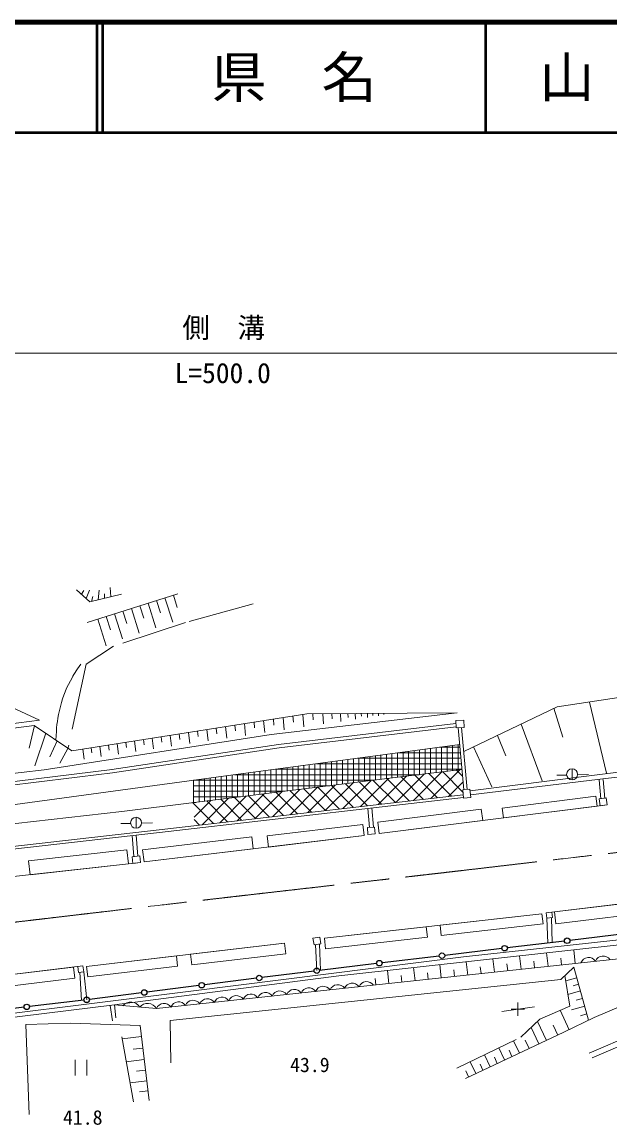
# Model space of a CAD drawing. Units: millimetres, scale not verified. Extents: x 40000 to 680000, y 20000 to 380000.
# Drawn here: x 290959 to 344281, y 280023 to 380000 of the extents above; entities that cross this region are included whole.
import ezdxf
from ezdxf.enums import TextEntityAlignment as Align

# ---------------------------------------------------------------- set-up
doc = ezdxf.new("R2010")
doc.units = ezdxf.units.MM
doc.header["$LTSCALE"] = 1000
doc.linetypes.add('CHAIN', pattern=[18.5, 12, -1.5, 3.5, -1.5])
doc.linetypes.add('DASHED', pattern=[7.5, 6, -1.5])
for name, color, linetype, lineweight in [('M-BMK', 2, 'CHAIN', 13), ('M-STR-HTXT', 7, 'Continuous', 13), ('M-STR-STRC', 7, 'Continuous', 25), ('M-TTL', 2, 'Continuous', 140), ('M-TTL-LINE', 7, 'Continuous', 50), ('M-WORK', 1, 'Continuous', 13)]:
    doc.layers.add(name, color=color, linetype=linetype, lineweight=lineweight)
doc.layers.add('M-TTL-TXT', color=7, linetype='Continuous')
doc.styles.add('ＭＳ ゴシック', font='')
doc.styles.get('ＭＳ ゴシック').set_extended_font_data('MS Gothic')

# ---------------------------------------------------------------- blocks, each defined once
blk = doc.blocks.new('plus')
at = {"color": 0, "linetype": 'Continuous', "lineweight": -2}
for p, q in [((-1.25, 0), (1.25, 0)), ((0, -1.25), (0, 1.25))]:
    blk.add_line(p, q, dxfattribs=at)

msp = doc.modelspace()

# ---------------------------------------------------------------- hatches: boundary and pattern name
at = {"layer": 'M-WORK'}
h = msp.add_hatch(dxfattribs=at)
h.set_pattern_fill('USER', color=256, style=0, pattern_type=2)
h.set_pattern_definition([(90, (306511, 311267), (-500, 0), []), (180, (306511, 311267), (-0, -500), [])])
h.paths.add_polyline_path([(306511, 311267), (306456, 309234), (330858, 312248), (330654, 314513)])
h = msp.add_hatch(dxfattribs=at)
h.set_pattern_fill('USER', color=256, style=0, pattern_type=2)
h.set_pattern_definition([(45, (306456, 309234), (-707.107, 707.107), []), (135, (306456, 309234), (-707.107, -707.107), [])])
h.paths.add_polyline_path([(306456, 309234), (318902, 310776), (330858, 312248), (331039, 310397), (330930, 310387), (330968, 309944), (306620, 307160)])

# ---------------------------------------------------------------- linework, layer by layer
at = {"layer": 'M-BMK'}
msp.add_open_spline([(270607, 296076), (296804, 299169), (303401, 299966), (324434, 302346), (336992, 303767), (344012, 304704), (356590, 305935), (362204, 306484), (363996, 306666), (370970, 307274)], degree=3, knots=[0, 0, 0, 0, 1, 1, 1, 2, 2, 2, 3, 3, 3, 3], dxfattribs=at)
at = {"layer": 'M-STR-HTXT'}
msp.add_line((69698, 350000), (548179, 350000), dxfattribs=at)
at = {"layer": 'M-STR-STRC'}
for p, q in [((345832, 297370), (340650, 296751)), ((334475, 296013), (329294, 295394)), ((340154, 296691), (334972, 296073)), ((328797, 295335), (323615, 294716)), ((317441, 293977), (312720, 293380)), ((323119, 294657), (317937, 294038)), ((312224, 293317), (307504, 292720)), ((301791, 291997), (297070, 291399)), ((307008, 292657), (302287, 292060)), ((296574, 291339), (291635, 290754)), ((291139, 290695), (286200, 290111))]:
    msp.add_line(p, q, dxfattribs=at)
for centre in [(340402, 296721), (334724, 296043), (323367, 294687), (329045, 295365), (317689, 294009), (307256, 292688), (312472, 293348), (302039, 292028), (291387, 290725), (296822, 291368)]:
    msp.add_circle(centre, 250, dxfattribs=at)
at = {"layer": 'M-TTL'}
msp.add_line((680000, 380000), (40000, 380000), dxfattribs=at)
at = {"layer": 'M-TTL-LINE'}
for p, q in [((297750, 380000), (297750, 370000)), ((298250, 380000), (298250, 370000)), ((333000, 380000), (333000, 370000)), ((40000, 370000), (680000, 370000))]:
    msp.add_line(p, q, dxfattribs=at)
at = {"layer": 'M-WORK'}
for p, q in [((295909, 328523), (297105, 327444)), ((296340, 328134), (296559, 328485)), ((296785, 327733), (297090, 328500)), ((296870, 325568), (305079, 328171)), ((297105, 327444), (299990, 328148)), ((297852, 327627), (297961, 328515)), ((298435, 327769), (298445, 328178)), ((299018, 327911), (298957, 328728)), ((304687, 328047), (305038, 326941)), ((297270, 327484), (297367, 327921)), ((301636, 327079), (301992, 325960)), ((302399, 327321), (303105, 325096)), ((303162, 327563), (303515, 326450)), ((303924, 327805), (304626, 325593)), ((298586, 326112), (298971, 324898)), ((299349, 326354), (300063, 324101)), ((300111, 326596), (300469, 325469)), ((300874, 326838), (301584, 324598)), ((297824, 325870), (298593, 323443)), ((292548, 316704), (287371, 319071)), ((339495, 317936), (349252, 319414)), ((331015, 313868), (339495, 317936)), ((342431, 318352), (343978, 311899)), ((316776, 317293), (295472, 313926)), ((313555, 315416), (330426, 317386)), ((314632, 316954), (314731, 315851)), ((315525, 317095), (315573, 316544)), ((316418, 317236), (316512, 316113)), ((330426, 317386), (316776, 317293)), ((317330, 317296), (317374, 316735)), ((318246, 317303), (318313, 316377)), ((319043, 317308), (319073, 316845)), ((319839, 317314), (319882, 316608)), ((320503, 317318), (320523, 316965)), ((321168, 317323), (321195, 316800)), ((321722, 317327), (321734, 317065)), ((322276, 317330), (322292, 316961)), ((322776, 317334), (322783, 317149)), ((323276, 317337), (323284, 317107)), ((323775, 317341), (323779, 317225)), ((339197, 317793), (340008, 315169)), ((278365, 314943), (292548, 316704)), ((292073, 316240), (278530, 314447)), ((292103, 316220), (291609, 314166)), ((295472, 313926), (292073, 316240)), ((308567, 315995), (308624, 315484)), ((309414, 316129), (309527, 315087)), ((310272, 316265), (310327, 315743)), ((311131, 316400), (311239, 315338)), ((312000, 316538), (312053, 316007)), ((312870, 316675), (312974, 315593)), ((313751, 316814), (313801, 316273)), ((314231, 314507), (330294, 316414)), ((314266, 314209), (330329, 316116)), ((331039, 310397), (330513, 316021)), ((331338, 310425), (330811, 316049)), ((336226, 316368), (338126, 311214)), ((293124, 315524), (292113, 312567)), ((292962, 312226), (313555, 315416)), ((301965, 314952), (302029, 314478)), ((302769, 315079), (302896, 314113)), ((303583, 315207), (303645, 314724)), ((304398, 315336), (304522, 314352)), ((305223, 315467), (305284, 314974)), ((306048, 315597), (306169, 314594)), ((306884, 315729), (306943, 315227)), ((307720, 315861), (307837, 314839)), ((334072, 315334), (334832, 313494)), ((375156, 315109), (344137, 311473)), ((294135, 314836), (293490, 313403)), ((295126, 314137), (294372, 312810)), ((296459, 314082), (296598, 313187)), ((297233, 314204), (297301, 313756)), ((298006, 314326), (298142, 313414)), ((298790, 314450), (298856, 313994)), ((299117, 312254), (314222, 314505)), ((299162, 311957), (314266, 314209)), ((299573, 314574), (299706, 313644)), ((300367, 314699), (300432, 314234)), ((301161, 314825), (301291, 313877)), ((309894, 311724), (330654, 314513)), ((331917, 314301), (333581, 310682)), ((277998, 310444), (292962, 312226)), ((278532, 309698), (299125, 312255)), ((278569, 309401), (299162, 311957)), ((325770, 311627), (330858, 312248)), ((331600, 310311), (347107, 312263)), ((340850, 311300), (340850, 312300)), ((291006, 309175), (309894, 311724)), ((300017, 308437), (325770, 311627)), ((344137, 311473), (331635, 309940)), ((340362, 311745), (339459, 311742)), ((341355, 311766), (342350, 311788)), ((324386, 309204), (330968, 309944)), ((277793, 307283), (291006, 309175)), ((303394, 306788), (324385, 309204)), ((303422, 306540), (324414, 308956)), ((323355, 306440), (344019, 309043)), ((324414, 308956), (330996, 309695)), ((262396, 304199), (300017, 308437)), ((300813, 307361), (299911, 307357)), ((301302, 306915), (301302, 307915)), ((301807, 307381), (302802, 307404)), ((277438, 303818), (303394, 306789)), ((277466, 303569), (303422, 306540)), ((302020, 303868), (321995, 306252)), ((280926, 301507), (300612, 303696)), ((300612, 303696), (301697, 303810)), ((338488, 299253), (360356, 301863)), ((318378, 296942), (338115, 299158)), ((351754, 297094), (319700, 293529)), ((331008, 295263), (351789, 297546)), ((296816, 294401), (314766, 296512)), ((306272, 292136), (331008, 295263)), ((324774, 292900), (349495, 295573)), ((333795, 293876), (333665, 295082)), ((336223, 294138), (336091, 295352)), ((338665, 294402), (338533, 295624)), ((339894, 294535), (339828, 295150)), ((341123, 294668), (340990, 295897)), ((275457, 291899), (296487, 294432)), ((324233, 292842), (324106, 294019)), ((326601, 293098), (326473, 294282)), ((328984, 293356), (328856, 294547)), ((330183, 293485), (330119, 294085)), ((331382, 293615), (331253, 294814)), ((332589, 293745), (332523, 294349)), ((335009, 294007), (334943, 294614)), ((337444, 294270), (337378, 294881)), ((339835, 293211), (340994, 294333)), ((340994, 294333), (342342, 289514)), ((319700, 293529), (299349, 290898)), ((304407, 289482), (339835, 293211)), ((323056, 292715), (322992, 293303)), ((325417, 292970), (325353, 293562)), ((327793, 293227), (327728, 293823)), ((341265, 293371), (340267, 293089)), ((281301, 289056), (306272, 292136)), ((303149, 290570), (324774, 292900)), ((341604, 292172), (340463, 291850)), ((341435, 292771), (340935, 292630)), ((342858, 289766), (348397, 292111)), ((341797, 291487), (341226, 291326)), ((277130, 288193), (299349, 290898)), ((299173, 289466), (298937, 290848)), ((299349, 290898), (303149, 290570)), ((299465, 289737), (299349, 290898)), ((334472, 290297), (337427, 290743)), ((340590, 288657), (339761, 290413)), ((341990, 290803), (340796, 290466)), ((342192, 290086), (341595, 289918)), ((291316, 289125), (295350, 289242)), ((291605, 280955), (291316, 289125)), ((295350, 289242), (301659, 289031)), ((301659, 289031), (302480, 282253)), ((304443, 285647), (304407, 289482)), ((338512, 287676), (337699, 289400)), ((339553, 288162), (339131, 289057)), ((340106, 288421), (342858, 289766)), ((342405, 286529), (349639, 289656)), ((349699, 289127), (342663, 286094)), ((301780, 288038), (300041, 287828)), ((331178, 284246), (340106, 288421)), ((337842, 287362), (337133, 288865)), ((301906, 286995), (301037, 286890)), ((334722, 285918), (334204, 287016)), ((336063, 286531), (335531, 287658)), ((336952, 286946), (336594, 287706)), ((302032, 285952), (300415, 285756)), ((333405, 285297), (332893, 286382)), ((334063, 285608), (333804, 286157)), ((335389, 286233), (335127, 286788)), ((295788, 285916), (295788, 284516)), ((296838, 284516), (296838, 285916)), ((302150, 284981), (301341, 284884)), ((332103, 284683), (331597, 285755)), ((332754, 284990), (332498, 285532)), ((302267, 284011), (300763, 283829)), ((331460, 284379), (331207, 284915)), ((302377, 283109), (301625, 283017))]:
    msp.add_line(p, q, dxfattribs=at)
at = {"layer": 'M-WORK', "linetype": 'DASHED'}
for p, q in [((343317, 311311), (343456, 309585)), ((343670, 311351), (343825, 309609)), ((322325, 308715), (322464, 306990)), ((322678, 308756), (322833, 307013)), ((300945, 306257), (301088, 304355)), ((301298, 306297), (301447, 304393)), ((338546, 298761), (338649, 296512)), ((339035, 296558), (338967, 298811)), ((317571, 296359), (317689, 294009)), ((318016, 294048), (317927, 296414)), ((296187, 293861), (296366, 291314)), ((296822, 291368), (296551, 293905)), ((301073, 282112), (299813, 289093))]:
    msp.add_line(p, q, dxfattribs=at)
for points in [[(311914, 327267), (305793, 325578), (299249, 323414), (296769, 321778), (295126, 314137)], [(330380, 285166), (336197, 287980), (337909, 289599), (340630, 290795), (340192, 293557)]]:
    msp.add_lwpolyline(points, dxfattribs=at)
at = {"layer": 'M-WORK'}
for points in [[(330305, 316672), (331024, 316704), (331053, 316044), (330333, 316013)], [(330930, 310387), (331587, 310449), (331657, 309715), (331000, 309652)], [(334630, 307861), (343116, 308930), (343004, 309819), (334518, 308749)], [(343395, 308965), (344019, 309043), (343940, 309664), (343317, 309585)], [(323355, 306440), (332737, 307622), (332607, 308655), (323225, 307473)], [(313319, 305217), (321995, 306252), (321875, 307261), (313198, 306225)], [(322323, 306360), (322976, 306402), (322937, 307020), (322283, 306978)], [(302020, 303868), (311936, 305052), (311804, 306153), (301888, 304969)], [(291690, 302704), (300612, 303696), (300473, 304951), (291550, 303959)], [(301002, 303737), (301697, 303810), (301634, 304413), (300939, 304340)], [(339249, 299344), (349194, 300531), (349323, 299448), (339378, 298262)], [(328884, 298122), (338115, 299158), (338217, 298248), (328986, 297211)], [(338488, 299253), (339018, 299316), (339076, 298824), (338546, 298761)], [(318378, 296942), (327613, 297979), (327719, 297038), (318484, 296001)], [(317346, 296965), (317956, 297059), (318052, 296433), (317443, 296339)], [(306237, 295509), (314766, 296512), (314879, 295549), (306351, 294546)], [(296816, 294401), (304963, 295359), (305073, 294419), (296926, 293461)], [(286213, 293195), (295635, 294330), (295757, 293315), (286335, 292180)], [(296008, 294375), (296487, 294432), (296551, 293905), (296072, 293847)]]:
    msp.add_lwpolyline(points, close=True, dxfattribs=at)
for centre in [(340850, 311800), (301302, 307415)]:
    msp.add_circle(centre, 500, dxfattribs=at)
for centre, radius, start, end in [((342348, 294453), 745, 33.7728, 158.57233), ((343661, 294595), 745, 33.7728, 158.57233), ((322215, 292277), 744, 33.70949, 158.58881), ((313028, 291288), 744, 33.70949, 158.58881), ((314341, 291429), 744, 33.70949, 158.58881), ((315653, 291571), 744, 33.70949, 158.58881), ((316965, 291712), 744, 33.70949, 158.58881), ((318278, 291853), 744, 33.70949, 158.58881), ((319590, 291995), 744, 33.70949, 158.58881), ((320902, 292136), 744, 33.70949, 158.58881), ((300822, 290241), 928, 29.75212, 140.36945), ((302343, 290109), 928, 29.75212, 140.36945), ((303842, 290298), 744, 33.70949, 158.58881), ((305154, 290439), 744, 33.70949, 158.58881), ((306467, 290581), 744, 33.70949, 158.58881), ((307779, 290722), 744, 33.70949, 158.58881), ((309091, 290864), 744, 33.70949, 158.58881), ((310404, 291005), 744, 33.70949, 158.58881), ((311716, 291146), 744, 33.70949, 158.58881)]:
    msp.add_arc(centre, radius, start, end, dxfattribs=at)
msp.add_open_spline([(296295, 321800), (295818, 321139), (295679, 320904), (295350, 320292), (294817, 319296), (294608, 318678), (294353, 317578), (294116, 316552), (294090, 316125), (294038, 314902)], degree=3, knots=[0, 0, 0, 0, 1, 1, 1, 2, 2, 2, 3, 3, 3, 3], dxfattribs=at)

# ---------------------------------------------------------------- block references
at = {"layer": 'M-WORK', "xscale": 480, "yscale": 480}
msp.add_blockref('plus', (335924, 290516), dxfattribs=at)

# ---------------------------------------------------------------- texts
at = {"layer": 'M-STR-HTXT', "style": 'ＭＳ ゴシック'}
msp.add_text('側\u3000溝', height=1833, dxfattribs=at).set_placement((305500, 350827), align=Align.BOTTOM_LEFT)
msp.add_text('L=500.0', height=1833, dxfattribs=at).set_placement((309158, 346720), align=Align.BOTTOM_CENTER)
at = {"layer": 'M-TTL-TXT', "style": 'ＭＳ ゴシック'}
for s, p in [('県\u3000名', (315625, 375000)), ('山\u3000口\u3000県', (350375, 375000))]:
    msp.add_text(s, height=3666, dxfattribs=at).set_placement(p, align=Align.MIDDLE_CENTER)
at = {"layer": 'M-WORK', "style": 'ＭＳ ゴシック'}
for s, p in [('43.9', (315265, 284419)), ('41.8', (294669, 279649))]:
    msp.add_text(s, height=1320, dxfattribs=at).set_placement(p, align=Align.BOTTOM_LEFT)

doc.saveas('drawing.dxf')
